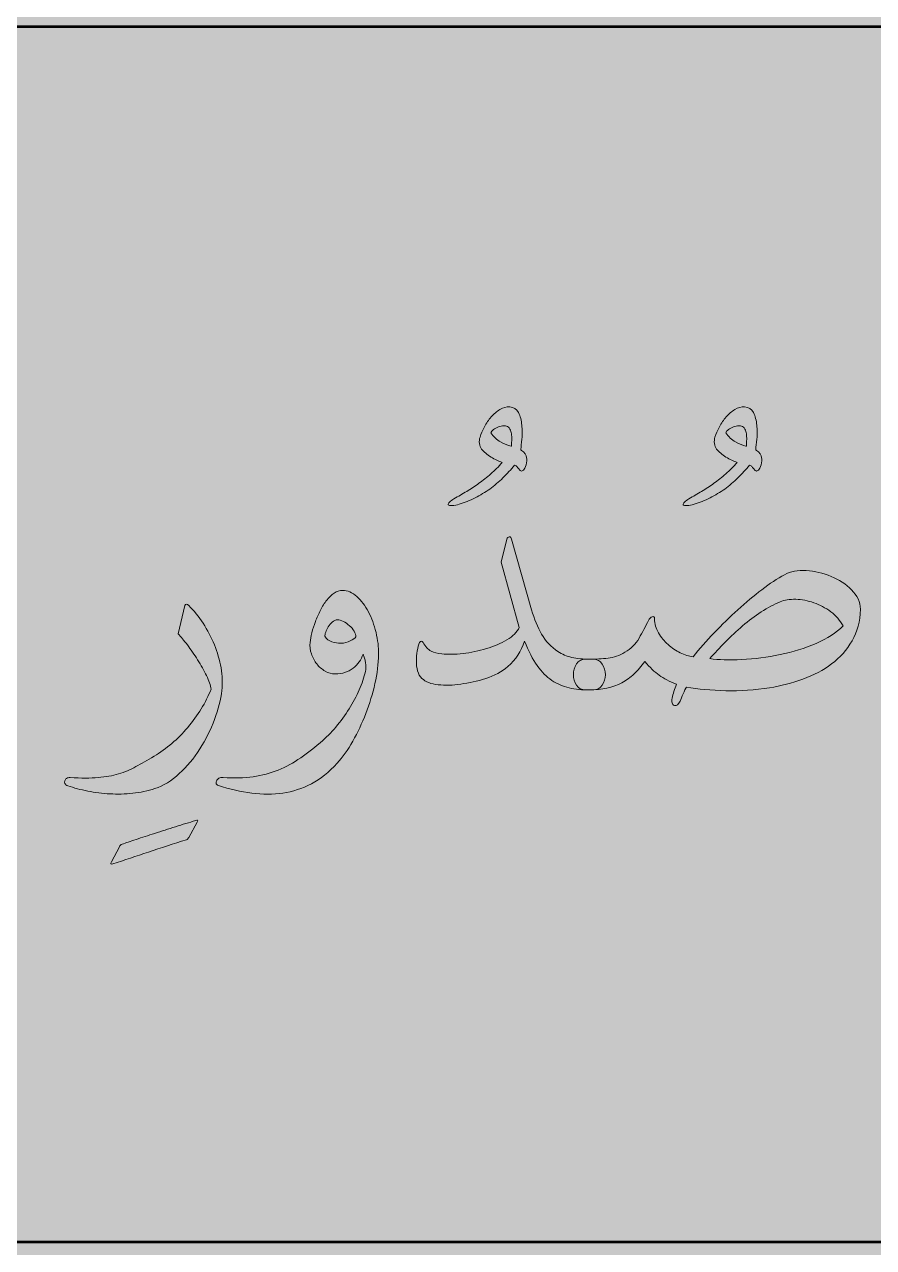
# Model space of a CAD drawing. Header units: inches. Extents: x -1481 to -429, y -1676 to -696.
# Drawn here: x -870.49 to -847.76, y -1240.95 to -1208.21 of the extents above; entities that cross this region are included whole.
import ezdxf

# ---------------------------------------------------------------- set-up
doc = ezdxf.new("R2010")
doc.units = ezdxf.units.IN
doc.header["$MEASUREMENT"] = 0
doc.layers.add('Layer 1', color=7, linetype='Continuous')

# ---------------------------------------------------------------- blocks, each defined once
blk = doc.blocks.new('block 75')
at = {"layer": 'Layer 1', "true_color": 0x009344}
h = blk.add_hatch(color=114, dxfattribs=at)
h.dxf.hatch_style = 2
h.paths.add_polyline_path([(-693.785, -1296.171), (-933.785, -1296.171), (-933.785, -1006.171), (-693.785, -1006.171)])
blk = doc.blocks.new('block 140')
at = {"layer": 'Layer 1', "true_color": 0x49c6ea}
h = blk.add_hatch(color=133, dxfattribs=at)
h.dxf.hatch_style = 2
h.paths.add_polyline_path([(-919.173, -1282.809), (-748.857, -1282.809), (-748.857, -1065.618), (-919.173, -1065.618)])
h = blk.add_hatch(color=133, dxfattribs=at)
h.dxf.hatch_style = 2
h.paths.add_polyline_path([(-907.435, -1277.731), (-761.338, -1277.731), (-761.338, -1076.165), (-907.435, -1076.165)])
at = {"layer": 'Layer 1', "true_color": 0xffed96}
h = blk.add_hatch(color=41, dxfattribs=at)
h.dxf.hatch_style = 2
h.paths.add_polyline_path([(-912.062, -1240.799), (-756.36, -1240.799), (-756.36, -1208.274), (-912.062, -1208.274)])
at = {"layer": 'Layer 1', "lineweight": 0}
blk.add_lwpolyline([(-912.062, -1240.799), (-756.36, -1240.799), (-756.36, -1208.274), (-912.062, -1208.274), (-912.062, -1240.799)], dxfattribs=at)
at = {"layer": 'Layer 1', "color": 44, "lineweight": 53, "true_color": 0xaf7e09}
blk.add_lwpolyline([(-912.062, -1240.799), (-756.36, -1240.799), (-756.36, -1208.274), (-912.062, -1208.274), (-912.062, -1240.799)], dxfattribs=at)
blk = doc.blocks.new('block 169')
at = {"layer": 'Layer 1', "true_color": 0x231f20}
h = blk.add_hatch(color=250, dxfattribs=at)
h.dxf.hatch_style = 2
edge = h.paths.add_edge_path()
edge.add_spline(control_points=[(-866.15, -1230.037), (-866.493, -1230.145), (-866.83, -1230.255), (-867.162, -1230.367), (-867.495, -1230.479), (-867.813, -1230.584), (-868.118, -1230.682), (-868.174, -1230.699), (-868.188, -1230.682), (-868.16, -1230.629), (-868.16, -1230.629), (-867.944, -1230.231), (-867.944, -1230.231), (-867.934, -1230.209), (-867.924, -1230.194), (-867.916, -1230.183), (-867.907, -1230.173), (-867.892, -1230.164), (-867.871, -1230.157), (-867.776, -1230.122), (-867.652, -1230.079), (-867.498, -1230.029), (-867.344, -1229.978), (-867.177, -1229.924), (-866.997, -1229.866), (-866.817, -1229.808), (-866.632, -1229.75), (-866.443, -1229.69), (-866.254, -1229.63), (-866.074, -1229.575), (-865.903, -1229.522), (-865.875, -1229.512), (-865.857, -1229.509), (-865.85, -1229.514), (-865.843, -1229.519), (-865.847, -1229.536), (-865.861, -1229.564), (-865.861, -1229.564), (-866.086, -1229.974), (-866.086, -1229.974), (-866.097, -1229.987), (-866.107, -1230), (-866.115, -1230.013), (-866.124, -1230.025), (-866.136, -1230.033), (-866.15, -1230.037)], knot_values=[0, 0, 0, 0, 1, 1, 1, 2, 2, 2, 3, 3, 3, 4, 4, 4, 5, 5, 5, 6, 6, 6, 7, 7, 7, 8, 8, 8, 9, 9, 9, 10, 10, 10, 11, 11, 11, 12, 12, 12, 13, 13, 13, 14, 14, 14, 15, 15, 15, 15], degree=3, periodic=1)
at = {"layer": 'Layer 1', "lineweight": 0}
blk.add_open_spline([(-866.15, -1230.037), (-866.493, -1230.145), (-866.83, -1230.255), (-867.162, -1230.367), (-867.495, -1230.479), (-867.813, -1230.584), (-868.118, -1230.682), (-868.174, -1230.699), (-868.188, -1230.682), (-868.16, -1230.629), (-868.16, -1230.629), (-867.944, -1230.231), (-867.944, -1230.231), (-867.934, -1230.209), (-867.924, -1230.194), (-867.916, -1230.183), (-867.907, -1230.173), (-867.892, -1230.164), (-867.871, -1230.157), (-867.776, -1230.122), (-867.652, -1230.079), (-867.498, -1230.029), (-867.344, -1229.978), (-867.177, -1229.924), (-866.997, -1229.866), (-866.817, -1229.808), (-866.632, -1229.75), (-866.443, -1229.69), (-866.254, -1229.63), (-866.074, -1229.575), (-865.903, -1229.522), (-865.875, -1229.512), (-865.857, -1229.509), (-865.85, -1229.514), (-865.843, -1229.519), (-865.847, -1229.536), (-865.861, -1229.564), (-865.861, -1229.564), (-866.086, -1229.974), (-866.086, -1229.974), (-866.097, -1229.987), (-866.107, -1230), (-866.115, -1230.013), (-866.124, -1230.025), (-866.136, -1230.033), (-866.15, -1230.037)], degree=3, knots=[0, 0, 0, 0, 1, 1, 1, 2, 2, 2, 3, 3, 3, 4, 4, 4, 5, 5, 5, 6, 6, 6, 7, 7, 7, 8, 8, 8, 9, 9, 9, 10, 10, 10, 11, 11, 11, 12, 12, 12, 13, 13, 13, 14, 14, 14, 15, 15, 15, 15], dxfattribs=at)
blk = doc.blocks.new('block 170')
at = {"layer": 'Layer 1', "true_color": 0x231f20}
h = blk.add_hatch(color=250, dxfattribs=at)
h.dxf.hatch_style = 2
edge = h.paths.add_edge_path()
edge.add_spline(control_points=[(-858.99, -1220.909), (-858.875, -1220.843), (-858.761, -1220.776), (-858.649, -1220.71), (-858.537, -1220.643), (-858.428, -1220.572), (-858.323, -1220.495), (-858.215, -1220.418), (-858.108, -1220.334), (-858.003, -1220.243), (-857.898, -1220.152), (-857.797, -1220.049), (-857.699, -1219.933), (-857.793, -1219.905), (-857.893, -1219.858), (-857.998, -1219.792), (-858.103, -1219.725), (-858.187, -1219.653), (-858.25, -1219.576), (-858.281, -1219.538), (-858.301, -1219.488), (-858.308, -1219.427), (-858.315, -1219.365), (-858.31, -1219.309), (-858.292, -1219.256), (-858.264, -1219.172), (-858.225, -1219.081), (-858.174, -1218.983), (-858.123, -1218.885), (-858.063, -1218.796), (-857.993, -1218.716), (-857.923, -1218.635), (-857.845, -1218.57), (-857.759, -1218.519), (-857.674, -1218.468), (-857.587, -1218.444), (-857.499, -1218.448), (-857.391, -1218.455), (-857.312, -1218.507), (-857.263, -1218.603), (-857.214, -1218.699), (-857.185, -1218.81), (-857.174, -1218.936), (-857.16, -1219.062), (-857.159, -1219.186), (-857.171, -1219.309), (-857.184, -1219.431), (-857.193, -1219.52), (-857.2, -1219.576), (-857.2, -1219.594), (-857.195, -1219.608), (-857.185, -1219.618), (-857.143, -1219.643), (-857.114, -1219.665), (-857.098, -1219.686), (-857.082, -1219.707), (-857.069, -1219.732), (-857.059, -1219.76), (-857.038, -1219.813), (-857.033, -1219.876), (-857.046, -1219.949), (-857.058, -1220.022), (-857.08, -1220.078), (-857.111, -1220.117), (-857.139, -1220.152), (-857.164, -1220.168), (-857.185, -1220.167), (-857.206, -1220.165), (-857.227, -1220.148), (-857.248, -1220.117), (-857.265, -1220.096), (-857.282, -1220.076), (-857.297, -1220.056), (-857.313, -1220.037), (-857.337, -1220.021), (-857.368, -1220.006), (-857.466, -1220.126), (-857.57, -1220.239), (-857.68, -1220.348), (-857.791, -1220.456), (-857.907, -1220.556), (-858.03, -1220.647), (-858.156, -1220.734), (-858.287, -1220.813), (-858.423, -1220.883), (-858.56, -1220.953), (-858.703, -1221.011), (-858.854, -1221.056), (-858.913, -1221.074), (-858.974, -1221.085), (-859.037, -1221.09), (-859.1, -1221.096), (-859.135, -1221.09), (-859.142, -1221.072), (-859.149, -1221.051), (-859.137, -1221.026), (-859.106, -1220.996), (-859.074, -1220.966), (-859.036, -1220.937), (-858.99, -1220.909)], knot_values=[0, 0, 0, 0, 1, 1, 1, 2, 2, 2, 3, 3, 3, 4, 4, 4, 5, 5, 5, 6, 6, 6, 7, 7, 7, 8, 8, 8, 9, 9, 9, 10, 10, 10, 11, 11, 11, 12, 12, 12, 13, 13, 13, 14, 14, 14, 15, 15, 15, 16, 16, 16, 17, 17, 17, 18, 18, 18, 19, 19, 19, 20, 20, 20, 21, 21, 21, 22, 22, 22, 23, 23, 23, 24, 24, 24, 25, 25, 25, 26, 26, 26, 27, 27, 27, 28, 28, 28, 29, 29, 29, 30, 30, 30, 31, 31, 31, 32, 32, 32, 33, 33, 33, 33], degree=3, periodic=1)
edge = h.paths.add_edge_path()
edge.add_spline(control_points=[(-858.003, -1219.146), (-857.93, -1219.248), (-857.842, -1219.327), (-857.741, -1219.385), (-857.639, -1219.443), (-857.547, -1219.482), (-857.463, -1219.503), (-857.463, -1219.503), (-857.452, -1219.503), (-857.452, -1219.503), (-857.452, -1219.475), (-857.451, -1219.437), (-857.447, -1219.39), (-857.444, -1219.343), (-857.443, -1219.295), (-857.444, -1219.245), (-857.446, -1219.197), (-857.453, -1219.149), (-857.465, -1219.104), (-857.478, -1219.058), (-857.499, -1219.02), (-857.531, -1218.988), (-857.559, -1218.964), (-857.598, -1218.953), (-857.649, -1218.954), (-857.7, -1218.956), (-857.75, -1218.966), (-857.799, -1218.983), (-857.848, -1219.001), (-857.892, -1219.024), (-857.932, -1219.054), (-857.973, -1219.084), (-857.996, -1219.115), (-858.003, -1219.146)], knot_values=[0, 0, 0, 0, 1, 1, 1, 2, 2, 2, 3, 3, 3, 4, 4, 4, 5, 5, 5, 6, 6, 6, 7, 7, 7, 8, 8, 8, 9, 9, 9, 10, 10, 10, 11, 11, 11, 11], degree=3, periodic=1)
at = {"layer": 'Layer 1', "lineweight": 0}
for points, knots in [([(-858.99, -1220.909), (-858.875, -1220.843), (-858.761, -1220.776), (-858.649, -1220.71), (-858.537, -1220.643), (-858.428, -1220.572), (-858.323, -1220.495), (-858.215, -1220.418), (-858.108, -1220.334), (-858.003, -1220.243), (-857.898, -1220.152), (-857.797, -1220.049), (-857.699, -1219.933), (-857.793, -1219.905), (-857.893, -1219.858), (-857.998, -1219.792), (-858.103, -1219.725), (-858.187, -1219.653), (-858.25, -1219.576), (-858.281, -1219.538), (-858.301, -1219.488), (-858.308, -1219.427), (-858.315, -1219.365), (-858.31, -1219.309), (-858.292, -1219.256), (-858.264, -1219.172), (-858.225, -1219.081), (-858.174, -1218.983), (-858.123, -1218.885), (-858.063, -1218.796), (-857.993, -1218.716), (-857.923, -1218.635), (-857.845, -1218.57), (-857.759, -1218.519), (-857.674, -1218.468), (-857.587, -1218.444), (-857.499, -1218.448), (-857.391, -1218.455), (-857.312, -1218.507), (-857.263, -1218.603), (-857.214, -1218.699), (-857.185, -1218.81), (-857.174, -1218.936), (-857.16, -1219.062), (-857.159, -1219.186), (-857.171, -1219.309), (-857.184, -1219.431), (-857.193, -1219.52), (-857.2, -1219.576), (-857.2, -1219.594), (-857.195, -1219.608), (-857.185, -1219.618), (-857.143, -1219.643), (-857.114, -1219.665), (-857.098, -1219.686), (-857.082, -1219.707), (-857.069, -1219.732), (-857.059, -1219.76), (-857.038, -1219.813), (-857.033, -1219.876), (-857.046, -1219.949), (-857.058, -1220.022), (-857.08, -1220.078), (-857.111, -1220.117), (-857.139, -1220.152), (-857.164, -1220.168), (-857.185, -1220.167), (-857.206, -1220.165), (-857.227, -1220.148), (-857.248, -1220.117), (-857.265, -1220.096), (-857.282, -1220.076), (-857.297, -1220.056), (-857.313, -1220.037), (-857.337, -1220.021), (-857.368, -1220.006), (-857.466, -1220.126), (-857.57, -1220.239), (-857.68, -1220.348), (-857.791, -1220.456), (-857.907, -1220.556), (-858.03, -1220.647), (-858.156, -1220.734), (-858.287, -1220.813), (-858.423, -1220.883), (-858.56, -1220.953), (-858.703, -1221.011), (-858.854, -1221.056), (-858.913, -1221.074), (-858.974, -1221.085), (-859.037, -1221.09), (-859.1, -1221.096), (-859.135, -1221.09), (-859.142, -1221.072), (-859.149, -1221.051), (-859.137, -1221.026), (-859.106, -1220.996), (-859.074, -1220.966), (-859.036, -1220.937), (-858.99, -1220.909)], [0, 0, 0, 0, 1, 1, 1, 2, 2, 2, 3, 3, 3, 4, 4, 4, 5, 5, 5, 6, 6, 6, 7, 7, 7, 8, 8, 8, 9, 9, 9, 10, 10, 10, 11, 11, 11, 12, 12, 12, 13, 13, 13, 14, 14, 14, 15, 15, 15, 16, 16, 16, 17, 17, 17, 18, 18, 18, 19, 19, 19, 20, 20, 20, 21, 21, 21, 22, 22, 22, 23, 23, 23, 24, 24, 24, 25, 25, 25, 26, 26, 26, 27, 27, 27, 28, 28, 28, 29, 29, 29, 30, 30, 30, 31, 31, 31, 32, 32, 32, 33, 33, 33, 33]), ([(-858.003, -1219.146), (-857.93, -1219.248), (-857.842, -1219.327), (-857.741, -1219.385), (-857.639, -1219.443), (-857.547, -1219.482), (-857.463, -1219.503), (-857.463, -1219.503), (-857.452, -1219.503), (-857.452, -1219.503), (-857.452, -1219.475), (-857.451, -1219.437), (-857.447, -1219.39), (-857.444, -1219.343), (-857.443, -1219.295), (-857.444, -1219.245), (-857.446, -1219.197), (-857.453, -1219.149), (-857.465, -1219.104), (-857.478, -1219.058), (-857.499, -1219.02), (-857.531, -1218.988), (-857.559, -1218.964), (-857.598, -1218.953), (-857.649, -1218.954), (-857.7, -1218.956), (-857.75, -1218.966), (-857.799, -1218.983), (-857.848, -1219.001), (-857.892, -1219.024), (-857.932, -1219.054), (-857.973, -1219.084), (-857.996, -1219.115), (-858.003, -1219.146)], [0, 0, 0, 0, 1, 1, 1, 2, 2, 2, 3, 3, 3, 4, 4, 4, 5, 5, 5, 6, 6, 6, 7, 7, 7, 8, 8, 8, 9, 9, 9, 10, 10, 10, 11, 11, 11, 11])]:
    blk.add_open_spline(points, degree=3, knots=knots, dxfattribs=at)
blk = doc.blocks.new('block 171')
at = {"layer": 'Layer 1', "true_color": 0x231f20}
h = blk.add_hatch(color=250, dxfattribs=at)
h.dxf.hatch_style = 2
edge = h.paths.add_edge_path()
edge.add_spline(control_points=[(-852.702, -1220.909), (-852.586, -1220.843), (-852.473, -1220.776), (-852.361, -1220.71), (-852.249, -1220.643), (-852.14, -1220.572), (-852.035, -1220.495), (-851.927, -1220.418), (-851.82, -1220.334), (-851.715, -1220.243), (-851.61, -1220.152), (-851.509, -1220.049), (-851.411, -1219.933), (-851.505, -1219.905), (-851.605, -1219.858), (-851.71, -1219.792), (-851.815, -1219.725), (-851.899, -1219.653), (-851.962, -1219.576), (-851.993, -1219.538), (-852.013, -1219.488), (-852.02, -1219.427), (-852.027, -1219.365), (-852.021, -1219.309), (-852.004, -1219.256), (-851.976, -1219.172), (-851.936, -1219.081), (-851.886, -1218.983), (-851.835, -1218.885), (-851.775, -1218.796), (-851.705, -1218.716), (-851.635, -1218.635), (-851.557, -1218.57), (-851.471, -1218.519), (-851.385, -1218.468), (-851.299, -1218.444), (-851.211, -1218.448), (-851.103, -1218.455), (-851.024, -1218.507), (-850.975, -1218.603), (-850.926, -1218.699), (-850.896, -1218.81), (-850.886, -1218.936), (-850.872, -1219.062), (-850.871, -1219.186), (-850.883, -1219.309), (-850.896, -1219.431), (-850.905, -1219.52), (-850.912, -1219.576), (-850.912, -1219.594), (-850.907, -1219.608), (-850.896, -1219.618), (-850.854, -1219.643), (-850.826, -1219.665), (-850.81, -1219.686), (-850.794, -1219.707), (-850.781, -1219.732), (-850.77, -1219.76), (-850.749, -1219.813), (-850.745, -1219.876), (-850.757, -1219.949), (-850.77, -1220.022), (-850.791, -1220.078), (-850.823, -1220.117), (-850.851, -1220.152), (-850.875, -1220.168), (-850.896, -1220.167), (-850.917, -1220.165), (-850.938, -1220.148), (-850.959, -1220.117), (-850.977, -1220.096), (-850.994, -1220.076), (-851.009, -1220.056), (-851.025, -1220.037), (-851.049, -1220.021), (-851.08, -1220.006), (-851.178, -1220.126), (-851.282, -1220.239), (-851.392, -1220.348), (-851.503, -1220.456), (-851.619, -1220.556), (-851.741, -1220.647), (-851.867, -1220.734), (-851.999, -1220.813), (-852.135, -1220.883), (-852.271, -1220.953), (-852.415, -1221.011), (-852.565, -1221.056), (-852.625, -1221.074), (-852.686, -1221.085), (-852.749, -1221.09), (-852.812, -1221.096), (-852.847, -1221.09), (-852.854, -1221.072), (-852.861, -1221.051), (-852.849, -1221.026), (-852.817, -1220.996), (-852.786, -1220.966), (-852.747, -1220.937), (-852.702, -1220.909)], knot_values=[0, 0, 0, 0, 1, 1, 1, 2, 2, 2, 3, 3, 3, 4, 4, 4, 5, 5, 5, 6, 6, 6, 7, 7, 7, 8, 8, 8, 9, 9, 9, 10, 10, 10, 11, 11, 11, 12, 12, 12, 13, 13, 13, 14, 14, 14, 15, 15, 15, 16, 16, 16, 17, 17, 17, 18, 18, 18, 19, 19, 19, 20, 20, 20, 21, 21, 21, 22, 22, 22, 23, 23, 23, 24, 24, 24, 25, 25, 25, 26, 26, 26, 27, 27, 27, 28, 28, 28, 29, 29, 29, 30, 30, 30, 31, 31, 31, 32, 32, 32, 33, 33, 33, 33], degree=3, periodic=1)
edge = h.paths.add_edge_path()
edge.add_spline(control_points=[(-851.715, -1219.146), (-851.642, -1219.248), (-851.554, -1219.327), (-851.453, -1219.385), (-851.351, -1219.443), (-851.258, -1219.482), (-851.175, -1219.503), (-851.175, -1219.503), (-851.164, -1219.503), (-851.164, -1219.503), (-851.164, -1219.475), (-851.162, -1219.437), (-851.159, -1219.39), (-851.155, -1219.343), (-851.154, -1219.295), (-851.156, -1219.245), (-851.158, -1219.197), (-851.165, -1219.149), (-851.177, -1219.104), (-851.19, -1219.058), (-851.211, -1219.02), (-851.243, -1218.988), (-851.271, -1218.964), (-851.31, -1218.953), (-851.361, -1218.954), (-851.412, -1218.956), (-851.462, -1218.966), (-851.51, -1218.983), (-851.56, -1219.001), (-851.604, -1219.024), (-851.644, -1219.054), (-851.685, -1219.084), (-851.708, -1219.115), (-851.715, -1219.146)], knot_values=[0, 0, 0, 0, 1, 1, 1, 2, 2, 2, 3, 3, 3, 4, 4, 4, 5, 5, 5, 6, 6, 6, 7, 7, 7, 8, 8, 8, 9, 9, 9, 10, 10, 10, 11, 11, 11, 11], degree=3, periodic=1)
at = {"layer": 'Layer 1', "lineweight": 0}
for points, knots in [([(-852.702, -1220.909), (-852.586, -1220.843), (-852.473, -1220.776), (-852.361, -1220.71), (-852.249, -1220.643), (-852.14, -1220.572), (-852.035, -1220.495), (-851.927, -1220.418), (-851.82, -1220.334), (-851.715, -1220.243), (-851.61, -1220.152), (-851.509, -1220.049), (-851.411, -1219.933), (-851.505, -1219.905), (-851.605, -1219.858), (-851.71, -1219.792), (-851.815, -1219.725), (-851.899, -1219.653), (-851.962, -1219.576), (-851.993, -1219.538), (-852.013, -1219.488), (-852.02, -1219.427), (-852.027, -1219.365), (-852.021, -1219.309), (-852.004, -1219.256), (-851.976, -1219.172), (-851.936, -1219.081), (-851.886, -1218.983), (-851.835, -1218.885), (-851.775, -1218.796), (-851.705, -1218.716), (-851.635, -1218.635), (-851.557, -1218.57), (-851.471, -1218.519), (-851.385, -1218.468), (-851.299, -1218.444), (-851.211, -1218.448), (-851.103, -1218.455), (-851.024, -1218.507), (-850.975, -1218.603), (-850.926, -1218.699), (-850.896, -1218.81), (-850.886, -1218.936), (-850.872, -1219.062), (-850.871, -1219.186), (-850.883, -1219.309), (-850.896, -1219.431), (-850.905, -1219.52), (-850.912, -1219.576), (-850.912, -1219.594), (-850.907, -1219.608), (-850.896, -1219.618), (-850.854, -1219.643), (-850.826, -1219.665), (-850.81, -1219.686), (-850.794, -1219.707), (-850.781, -1219.732), (-850.77, -1219.76), (-850.749, -1219.813), (-850.745, -1219.876), (-850.757, -1219.949), (-850.77, -1220.022), (-850.791, -1220.078), (-850.823, -1220.117), (-850.851, -1220.152), (-850.875, -1220.168), (-850.896, -1220.167), (-850.917, -1220.165), (-850.938, -1220.148), (-850.959, -1220.117), (-850.977, -1220.096), (-850.994, -1220.076), (-851.009, -1220.056), (-851.025, -1220.037), (-851.049, -1220.021), (-851.08, -1220.006), (-851.178, -1220.126), (-851.282, -1220.239), (-851.392, -1220.348), (-851.503, -1220.456), (-851.619, -1220.556), (-851.741, -1220.647), (-851.867, -1220.734), (-851.999, -1220.813), (-852.135, -1220.883), (-852.271, -1220.953), (-852.415, -1221.011), (-852.565, -1221.056), (-852.625, -1221.074), (-852.686, -1221.085), (-852.749, -1221.09), (-852.812, -1221.096), (-852.847, -1221.09), (-852.854, -1221.072), (-852.861, -1221.051), (-852.849, -1221.026), (-852.817, -1220.996), (-852.786, -1220.966), (-852.747, -1220.937), (-852.702, -1220.909)], [0, 0, 0, 0, 1, 1, 1, 2, 2, 2, 3, 3, 3, 4, 4, 4, 5, 5, 5, 6, 6, 6, 7, 7, 7, 8, 8, 8, 9, 9, 9, 10, 10, 10, 11, 11, 11, 12, 12, 12, 13, 13, 13, 14, 14, 14, 15, 15, 15, 16, 16, 16, 17, 17, 17, 18, 18, 18, 19, 19, 19, 20, 20, 20, 21, 21, 21, 22, 22, 22, 23, 23, 23, 24, 24, 24, 25, 25, 25, 26, 26, 26, 27, 27, 27, 28, 28, 28, 29, 29, 29, 30, 30, 30, 31, 31, 31, 32, 32, 32, 33, 33, 33, 33]), ([(-851.715, -1219.146), (-851.642, -1219.248), (-851.554, -1219.327), (-851.453, -1219.385), (-851.351, -1219.443), (-851.258, -1219.482), (-851.175, -1219.503), (-851.175, -1219.503), (-851.164, -1219.503), (-851.164, -1219.503), (-851.164, -1219.475), (-851.162, -1219.437), (-851.159, -1219.39), (-851.155, -1219.343), (-851.154, -1219.295), (-851.156, -1219.245), (-851.158, -1219.197), (-851.165, -1219.149), (-851.177, -1219.104), (-851.19, -1219.058), (-851.211, -1219.02), (-851.243, -1218.988), (-851.271, -1218.964), (-851.31, -1218.953), (-851.361, -1218.954), (-851.412, -1218.956), (-851.462, -1218.966), (-851.51, -1218.983), (-851.56, -1219.001), (-851.604, -1219.024), (-851.644, -1219.054), (-851.685, -1219.084), (-851.708, -1219.115), (-851.715, -1219.146)], [0, 0, 0, 0, 1, 1, 1, 2, 2, 2, 3, 3, 3, 4, 4, 4, 5, 5, 5, 6, 6, 6, 7, 7, 7, 8, 8, 8, 9, 9, 9, 10, 10, 10, 11, 11, 11, 11])]:
    blk.add_open_spline(points, degree=3, knots=knots, dxfattribs=at)
blk = doc.blocks.new('block 139')
at = {"layer": 'Layer 1', "true_color": 0x231f20}
h = blk.add_hatch(color=250, dxfattribs=at)
h.dxf.hatch_style = 2
edge = h.paths.add_edge_path()
edge.add_spline(control_points=[(-857.724, -1222.605), (-857.724, -1222.605), (-857.572, -1221.991), (-857.572, -1221.991), (-857.562, -1221.949), (-857.541, -1221.928), (-857.509, -1221.928), (-857.478, -1221.928), (-857.457, -1221.947), (-857.446, -1221.986), (-857.446, -1221.986), (-856.911, -1223.88), (-856.911, -1223.88), (-856.841, -1224.129), (-856.752, -1224.346), (-856.646, -1224.531), (-856.539, -1224.717), (-856.393, -1224.872), (-856.207, -1224.998), (-856.099, -1225.072), (-855.975, -1225.124), (-855.835, -1225.156), (-855.695, -1225.187), (-855.539, -1225.203), (-855.368, -1225.203), (-855.368, -1225.203), (-855.273, -1225.203), (-855.273, -1225.203), (-855.161, -1225.203), (-855.077, -1225.247), (-855.021, -1225.334), (-854.965, -1225.422), (-854.937, -1225.516), (-854.937, -1225.618), (-854.937, -1225.719), (-854.965, -1225.813), (-855.021, -1225.898), (-855.077, -1225.984), (-855.161, -1226.027), (-855.273, -1226.027), (-855.273, -1226.027), (-855.368, -1226.027), (-855.368, -1226.027), (-855.56, -1226.027), (-855.739, -1226.009), (-855.906, -1225.972), (-856.072, -1225.935), (-856.227, -1225.868), (-856.37, -1225.77), (-856.51, -1225.675), (-856.64, -1225.543), (-856.761, -1225.374), (-856.882, -1225.204), (-856.995, -1224.986), (-857.1, -1224.72), (-857.191, -1224.993), (-857.339, -1225.219), (-857.546, -1225.397), (-857.714, -1225.541), (-857.911, -1225.648), (-858.139, -1225.72), (-858.366, -1225.792), (-858.589, -1225.842), (-858.805, -1225.87), (-859.019, -1225.901), (-859.221, -1225.907), (-859.412, -1225.888), (-859.602, -1225.869), (-859.748, -1225.812), (-859.85, -1225.717), (-859.902, -1225.668), (-859.94, -1225.602), (-859.963, -1225.518), (-859.986, -1225.434), (-859.997, -1225.346), (-859.997, -1225.253), (-859.997, -1225.16), (-859.989, -1225.069), (-859.973, -1224.98), (-859.957, -1224.891), (-859.936, -1224.815), (-859.908, -1224.752), (-859.897, -1224.731), (-859.882, -1224.72), (-859.863, -1224.72), (-859.844, -1224.72), (-859.829, -1224.731), (-859.818, -1224.752), (-859.755, -1224.867), (-859.684, -1224.945), (-859.603, -1224.985), (-859.523, -1225.025), (-859.427, -1225.051), (-859.315, -1225.061), (-859.15, -1225.079), (-858.961, -1225.075), (-858.748, -1225.051), (-858.534, -1225.026), (-858.326, -1224.983), (-858.123, -1224.92), (-857.92, -1224.86), (-857.737, -1224.782), (-857.575, -1224.686), (-857.412, -1224.59), (-857.301, -1224.479), (-857.241, -1224.353), (-857.241, -1224.353), (-857.724, -1222.605), (-857.724, -1222.605)], knot_values=[0, 0, 0, 0, 1, 1, 1, 2, 2, 2, 3, 3, 3, 4, 4, 4, 5, 5, 5, 6, 6, 6, 7, 7, 7, 8, 8, 8, 9, 9, 9, 10, 10, 10, 11, 11, 11, 12, 12, 12, 13, 13, 13, 14, 14, 14, 15, 15, 15, 16, 16, 16, 17, 17, 17, 18, 18, 18, 19, 19, 19, 20, 20, 20, 21, 21, 21, 22, 22, 22, 23, 23, 23, 24, 24, 24, 25, 25, 25, 26, 26, 26, 27, 27, 27, 28, 28, 28, 29, 29, 29, 30, 30, 30, 31, 31, 31, 32, 32, 32, 33, 33, 33, 34, 34, 34, 35, 35, 35, 36, 36, 36, 36], degree=3, periodic=1)
h = blk.add_hatch(color=250, dxfattribs=at)
h.dxf.hatch_style = 2
edge = h.paths.add_edge_path()
edge.add_spline(control_points=[(-852.592, -1225.14), (-852.421, -1224.93), (-852.232, -1224.717), (-852.025, -1224.5), (-851.819, -1224.283), (-851.608, -1224.076), (-851.393, -1223.88), (-851.178, -1223.684), (-850.964, -1223.505), (-850.75, -1223.342), (-850.537, -1223.18), (-850.335, -1223.046), (-850.146, -1222.941), (-849.986, -1222.854), (-849.79, -1222.817), (-849.561, -1222.831), (-849.332, -1222.845), (-849.111, -1222.896), (-848.897, -1222.986), (-848.684, -1223.075), (-848.501, -1223.195), (-848.349, -1223.348), (-848.197, -1223.5), (-848.117, -1223.672), (-848.11, -1223.865), (-848.121, -1224.19), (-848.196, -1224.473), (-848.336, -1224.715), (-848.476, -1224.956), (-848.658, -1225.161), (-848.882, -1225.329), (-849.106, -1225.497), (-849.362, -1225.633), (-849.65, -1225.736), (-849.939, -1225.839), (-850.237, -1225.917), (-850.545, -1225.969), (-850.937, -1226.032), (-851.328, -1226.059), (-851.718, -1226.048), (-852.109, -1226.038), (-852.458, -1226.004), (-852.765, -1225.948), (-852.794, -1225.99), (-852.824, -1226.051), (-852.857, -1226.129), (-852.891, -1226.208), (-852.918, -1226.274), (-852.939, -1226.326), (-852.977, -1226.417), (-853.028, -1226.456), (-853.091, -1226.442), (-853.122, -1226.435), (-853.143, -1226.413), (-853.154, -1226.376), (-853.164, -1226.339), (-853.164, -1226.296), (-853.154, -1226.247), (-853.14, -1226.184), (-853.123, -1226.123), (-853.104, -1226.064), (-853.085, -1226.004), (-853.061, -1225.94), (-853.033, -1225.87), (-853.222, -1225.8), (-853.377, -1225.721), (-853.498, -1225.633), (-853.618, -1225.546), (-853.747, -1225.423), (-853.883, -1225.266), (-853.974, -1225.392), (-854.07, -1225.502), (-854.169, -1225.597), (-854.269, -1225.691), (-854.379, -1225.77), (-854.497, -1225.833), (-854.739, -1225.959), (-855.029, -1226.024), (-855.369, -1226.027), (-855.369, -1226.027), (-855.463, -1226.027), (-855.463, -1226.027), (-855.575, -1226.027), (-855.658, -1225.984), (-855.712, -1225.898), (-855.767, -1225.813), (-855.794, -1225.717), (-855.794, -1225.612), (-855.794, -1225.511), (-855.767, -1225.417), (-855.712, -1225.332), (-855.658, -1225.246), (-855.575, -1225.203), (-855.463, -1225.203), (-855.463, -1225.203), (-855.369, -1225.203), (-855.369, -1225.203), (-855.19, -1225.203), (-855.023, -1225.194), (-854.867, -1225.177), (-854.712, -1225.159), (-854.56, -1225.107), (-854.413, -1225.019), (-854.253, -1224.925), (-854.127, -1224.799), (-854.036, -1224.641), (-853.945, -1224.484), (-853.861, -1224.325), (-853.784, -1224.164), (-853.759, -1224.115), (-853.727, -1224.082), (-853.687, -1224.067), (-853.646, -1224.051), (-853.624, -1224.069), (-853.621, -1224.122), (-853.618, -1224.258), (-853.582, -1224.385), (-853.513, -1224.502), (-853.445, -1224.62), (-853.361, -1224.723), (-853.261, -1224.812), (-853.162, -1224.901), (-853.052, -1224.975), (-852.933, -1225.032), (-852.815, -1225.09), (-852.701, -1225.126), (-852.592, -1225.14)], knot_values=[0, 0, 0, 0, 1, 1, 1, 2, 2, 2, 3, 3, 3, 4, 4, 4, 5, 5, 5, 6, 6, 6, 7, 7, 7, 8, 8, 8, 9, 9, 9, 10, 10, 10, 11, 11, 11, 12, 12, 12, 13, 13, 13, 14, 14, 14, 15, 15, 15, 16, 16, 16, 17, 17, 17, 18, 18, 18, 19, 19, 19, 20, 20, 20, 21, 21, 21, 22, 22, 22, 23, 23, 23, 24, 24, 24, 25, 25, 25, 26, 26, 26, 27, 27, 27, 28, 28, 28, 29, 29, 29, 30, 30, 30, 31, 31, 31, 32, 32, 32, 33, 33, 33, 34, 34, 34, 35, 35, 35, 36, 36, 36, 37, 37, 37, 38, 38, 38, 39, 39, 39, 40, 40, 40, 41, 41, 41, 42, 42, 42, 42], degree=3, periodic=1)
edge = h.paths.add_edge_path()
edge.add_spline(control_points=[(-848.577, -1224.311), (-848.654, -1224.164), (-848.763, -1224.038), (-848.905, -1223.933), (-849.047, -1223.828), (-849.198, -1223.747), (-849.359, -1223.691), (-849.52, -1223.636), (-849.681, -1223.605), (-849.842, -1223.6), (-850.003, -1223.594), (-850.143, -1223.616), (-850.262, -1223.665), (-850.426, -1223.735), (-850.594, -1223.826), (-850.766, -1223.938), (-850.937, -1224.05), (-851.103, -1224.174), (-851.264, -1224.311), (-851.425, -1224.447), (-851.58, -1224.592), (-851.729, -1224.744), (-851.878, -1224.896), (-852.015, -1225.044), (-852.141, -1225.187), (-851.91, -1225.222), (-851.625, -1225.231), (-851.285, -1225.214), (-850.946, -1225.196), (-850.605, -1225.152), (-850.262, -1225.082), (-849.923, -1225.009), (-849.602, -1224.908), (-849.299, -1224.781), (-848.996, -1224.653), (-848.756, -1224.496), (-848.577, -1224.311)], knot_values=[0, 0, 0, 0, 1, 1, 1, 2, 2, 2, 3, 3, 3, 4, 4, 4, 5, 5, 5, 6, 6, 6, 7, 7, 7, 8, 8, 8, 9, 9, 9, 10, 10, 10, 11, 11, 11, 12, 12, 12, 12], degree=3, periodic=1)
h = blk.add_hatch(color=250, dxfattribs=at)
h.dxf.hatch_style = 2
edge = h.paths.add_edge_path()
edge.add_spline(control_points=[(-866.194, -1223.77), (-866.176, -1223.718), (-866.141, -1223.718), (-866.089, -1223.77), (-865.949, -1223.903), (-865.82, -1224.061), (-865.703, -1224.243), (-865.586, -1224.425), (-865.485, -1224.615), (-865.401, -1224.815), (-865.321, -1225.018), (-865.262, -1225.225), (-865.225, -1225.437), (-865.188, -1225.648), (-865.181, -1225.85), (-865.202, -1226.043), (-865.23, -1226.284), (-865.295, -1226.542), (-865.398, -1226.817), (-865.502, -1227.092), (-865.634, -1227.355), (-865.795, -1227.607), (-865.952, -1227.859), (-866.134, -1228.079), (-866.341, -1228.268), (-866.547, -1228.457), (-866.766, -1228.59), (-866.997, -1228.667), (-867.186, -1228.73), (-867.382, -1228.772), (-867.587, -1228.793), (-867.792, -1228.814), (-867.996, -1228.819), (-868.198, -1228.809), (-868.401, -1228.798), (-868.599, -1228.774), (-868.792, -1228.735), (-868.984, -1228.697), (-869.161, -1228.649), (-869.322, -1228.594), (-869.364, -1228.58), (-869.391, -1228.559), (-869.403, -1228.533), (-869.415, -1228.507), (-869.417, -1228.482), (-869.408, -1228.457), (-869.399, -1228.433), (-869.382, -1228.412), (-869.356, -1228.394), (-869.33, -1228.377), (-869.299, -1228.37), (-869.264, -1228.373), (-868.966, -1228.391), (-868.716, -1228.391), (-868.513, -1228.373), (-868.311, -1228.356), (-868.128, -1228.322), (-867.965, -1228.273), (-867.802, -1228.224), (-867.648, -1228.16), (-867.503, -1228.079), (-867.358, -1227.999), (-867.196, -1227.906), (-867.018, -1227.801), (-866.85, -1227.703), (-866.69, -1227.589), (-866.54, -1227.46), (-866.39, -1227.33), (-866.248, -1227.187), (-866.115, -1227.03), (-865.842, -1226.708), (-865.634, -1226.366), (-865.49, -1226.006), (-865.504, -1225.901), (-865.545, -1225.78), (-865.614, -1225.644), (-865.682, -1225.507), (-865.761, -1225.366), (-865.852, -1225.219), (-865.94, -1225.079), (-866.031, -1224.947), (-866.125, -1224.823), (-866.22, -1224.698), (-866.3, -1224.599), (-866.367, -1224.526), (-866.367, -1224.526), (-866.194, -1223.77), (-866.194, -1223.77)], knot_values=[0, 0, 0, 0, 1, 1, 1, 2, 2, 2, 3, 3, 3, 4, 4, 4, 5, 5, 5, 6, 6, 6, 7, 7, 7, 8, 8, 8, 9, 9, 9, 10, 10, 10, 11, 11, 11, 12, 12, 12, 13, 13, 13, 14, 14, 14, 15, 15, 15, 16, 16, 16, 17, 17, 17, 18, 18, 18, 19, 19, 19, 20, 20, 20, 21, 21, 21, 22, 22, 22, 23, 23, 23, 24, 24, 24, 25, 25, 25, 26, 26, 26, 27, 27, 27, 28, 28, 28, 29, 29, 29, 29], degree=3, periodic=1)
edge = h.paths.add_edge_path()
edge.add_spline(control_points=[(-861.423, -1225.072), (-861.472, -1225.219), (-861.561, -1225.343), (-861.691, -1225.444), (-861.82, -1225.546), (-861.979, -1225.597), (-862.168, -1225.597), (-862.263, -1225.597), (-862.353, -1225.572), (-862.438, -1225.523), (-862.524, -1225.474), (-862.599, -1225.41), (-862.661, -1225.332), (-862.724, -1225.253), (-862.773, -1225.163), (-862.806, -1225.061), (-862.839, -1224.96), (-862.85, -1224.857), (-862.84, -1224.752), (-862.833, -1224.678), (-862.817, -1224.592), (-862.793, -1224.494), (-862.768, -1224.397), (-862.737, -1224.297), (-862.698, -1224.195), (-862.66, -1224.094), (-862.615, -1223.992), (-862.564, -1223.891), (-862.514, -1223.789), (-862.457, -1223.7), (-862.394, -1223.623), (-862.331, -1223.546), (-862.264, -1223.483), (-862.194, -1223.434), (-862.124, -1223.385), (-862.051, -1223.361), (-861.974, -1223.361), (-861.837, -1223.361), (-861.71, -1223.415), (-861.591, -1223.524), (-861.472, -1223.632), (-861.369, -1223.769), (-861.281, -1223.936), (-861.194, -1224.102), (-861.125, -1224.285), (-861.076, -1224.487), (-861.027, -1224.688), (-861.005, -1224.883), (-861.008, -1225.072), (-861.012, -1225.324), (-861.044, -1225.585), (-861.105, -1225.856), (-861.167, -1226.128), (-861.248, -1226.394), (-861.349, -1226.657), (-861.451, -1226.919), (-861.567, -1227.167), (-861.698, -1227.4), (-861.83, -1227.632), (-861.969, -1227.829), (-862.116, -1227.99), (-862.333, -1228.228), (-862.563, -1228.411), (-862.806, -1228.538), (-863.049, -1228.666), (-863.304, -1228.749), (-863.569, -1228.788), (-863.835, -1228.826), (-864.113, -1228.826), (-864.401, -1228.788), (-864.69, -1228.749), (-864.988, -1228.683), (-865.296, -1228.588), (-865.324, -1228.578), (-865.343, -1228.56), (-865.351, -1228.536), (-865.36, -1228.511), (-865.358, -1228.486), (-865.346, -1228.46), (-865.334, -1228.433), (-865.313, -1228.411), (-865.283, -1228.391), (-865.253, -1228.372), (-865.214, -1228.364), (-865.165, -1228.368), (-864.871, -1228.392), (-864.604, -1228.387), (-864.365, -1228.352), (-864.125, -1228.317), (-863.901, -1228.257), (-863.693, -1228.171), (-863.485, -1228.085), (-863.284, -1227.976), (-863.092, -1227.843), (-862.899, -1227.71), (-862.702, -1227.554), (-862.499, -1227.376), (-862.362, -1227.257), (-862.23, -1227.119), (-862.103, -1226.961), (-861.975, -1226.804), (-861.86, -1226.641), (-861.759, -1226.473), (-861.654, -1226.302), (-861.566, -1226.13), (-861.496, -1225.959), (-861.426, -1225.787), (-861.377, -1225.628), (-861.349, -1225.481), (-861.346, -1225.45), (-861.346, -1225.414), (-861.349, -1225.374), (-861.353, -1225.333), (-861.358, -1225.294), (-861.365, -1225.256), (-861.372, -1225.217), (-861.381, -1225.181), (-861.391, -1225.148), (-861.402, -1225.115), (-861.412, -1225.089), (-861.423, -1225.072)], knot_values=[0, 0, 0, 0, 1, 1, 1, 2, 2, 2, 3, 3, 3, 4, 4, 4, 5, 5, 5, 6, 6, 6, 7, 7, 7, 8, 8, 8, 9, 9, 9, 10, 10, 10, 11, 11, 11, 12, 12, 12, 13, 13, 13, 14, 14, 14, 15, 15, 15, 16, 16, 16, 17, 17, 17, 18, 18, 18, 19, 19, 19, 20, 20, 20, 21, 21, 21, 22, 22, 22, 23, 23, 23, 24, 24, 24, 25, 25, 25, 26, 26, 26, 27, 27, 27, 28, 28, 28, 29, 29, 29, 30, 30, 30, 31, 31, 31, 32, 32, 32, 33, 33, 33, 34, 34, 34, 35, 35, 35, 36, 36, 36, 37, 37, 37, 38, 38, 38, 39, 39, 39, 40, 40, 40, 40], degree=3, periodic=1)
edge = h.paths.add_edge_path()
edge.add_spline(control_points=[(-862.105, -1224.148), (-862.158, -1224.152), (-862.205, -1224.172), (-862.247, -1224.208), (-862.289, -1224.245), (-862.325, -1224.287), (-862.354, -1224.334), (-862.384, -1224.382), (-862.407, -1224.43), (-862.423, -1224.479), (-862.438, -1224.528), (-862.446, -1224.565), (-862.446, -1224.589), (-862.401, -1224.662), (-862.338, -1224.712), (-862.257, -1224.739), (-862.177, -1224.765), (-862.096, -1224.778), (-862.016, -1224.778), (-861.925, -1224.771), (-861.842, -1224.749), (-861.767, -1224.712), (-861.691, -1224.676), (-861.64, -1224.64), (-861.612, -1224.605), (-861.612, -1224.559), (-861.628, -1224.509), (-861.662, -1224.455), (-861.695, -1224.401), (-861.737, -1224.351), (-861.788, -1224.306), (-861.838, -1224.26), (-861.893, -1224.222), (-861.95, -1224.193), (-862.008, -1224.163), (-862.06, -1224.148), (-862.105, -1224.148)], knot_values=[0, 0, 0, 0, 1, 1, 1, 2, 2, 2, 3, 3, 3, 4, 4, 4, 5, 5, 5, 6, 6, 6, 7, 7, 7, 8, 8, 8, 9, 9, 9, 10, 10, 10, 11, 11, 11, 12, 12, 12, 12], degree=3, periodic=1)
at = {"layer": 'Layer 1', "lineweight": 0}
for points, knots in [([(-857.724, -1222.605), (-857.724, -1222.605), (-857.572, -1221.991), (-857.572, -1221.991), (-857.562, -1221.949), (-857.541, -1221.928), (-857.509, -1221.928), (-857.478, -1221.928), (-857.457, -1221.947), (-857.446, -1221.986), (-857.446, -1221.986), (-856.911, -1223.88), (-856.911, -1223.88), (-856.841, -1224.129), (-856.752, -1224.346), (-856.646, -1224.531), (-856.539, -1224.717), (-856.393, -1224.872), (-856.207, -1224.998), (-856.099, -1225.072), (-855.975, -1225.124), (-855.835, -1225.156), (-855.695, -1225.187), (-855.539, -1225.203), (-855.368, -1225.203), (-855.368, -1225.203), (-855.273, -1225.203), (-855.273, -1225.203), (-855.161, -1225.203), (-855.077, -1225.247), (-855.021, -1225.334), (-854.965, -1225.422), (-854.937, -1225.516), (-854.937, -1225.618), (-854.937, -1225.719), (-854.965, -1225.813), (-855.021, -1225.898), (-855.077, -1225.984), (-855.161, -1226.027), (-855.273, -1226.027), (-855.273, -1226.027), (-855.368, -1226.027), (-855.368, -1226.027), (-855.56, -1226.027), (-855.739, -1226.009), (-855.906, -1225.972), (-856.072, -1225.935), (-856.227, -1225.868), (-856.37, -1225.77), (-856.51, -1225.675), (-856.64, -1225.543), (-856.761, -1225.374), (-856.882, -1225.204), (-856.995, -1224.986), (-857.1, -1224.72), (-857.191, -1224.993), (-857.339, -1225.219), (-857.546, -1225.397), (-857.714, -1225.541), (-857.911, -1225.648), (-858.139, -1225.72), (-858.366, -1225.792), (-858.589, -1225.842), (-858.805, -1225.87), (-859.019, -1225.901), (-859.221, -1225.907), (-859.412, -1225.888), (-859.602, -1225.869), (-859.748, -1225.812), (-859.85, -1225.717), (-859.902, -1225.668), (-859.94, -1225.602), (-859.963, -1225.518), (-859.986, -1225.434), (-859.997, -1225.346), (-859.997, -1225.253), (-859.997, -1225.16), (-859.989, -1225.069), (-859.973, -1224.98), (-859.957, -1224.891), (-859.936, -1224.815), (-859.908, -1224.752), (-859.897, -1224.731), (-859.882, -1224.72), (-859.863, -1224.72), (-859.844, -1224.72), (-859.829, -1224.731), (-859.818, -1224.752), (-859.755, -1224.867), (-859.684, -1224.945), (-859.603, -1224.985), (-859.523, -1225.025), (-859.427, -1225.051), (-859.315, -1225.061), (-859.15, -1225.079), (-858.961, -1225.075), (-858.748, -1225.051), (-858.534, -1225.026), (-858.326, -1224.983), (-858.123, -1224.92), (-857.92, -1224.86), (-857.737, -1224.782), (-857.575, -1224.686), (-857.412, -1224.59), (-857.301, -1224.479), (-857.241, -1224.353), (-857.241, -1224.353), (-857.724, -1222.605), (-857.724, -1222.605)], [0, 0, 0, 0, 1, 1, 1, 2, 2, 2, 3, 3, 3, 4, 4, 4, 5, 5, 5, 6, 6, 6, 7, 7, 7, 8, 8, 8, 9, 9, 9, 10, 10, 10, 11, 11, 11, 12, 12, 12, 13, 13, 13, 14, 14, 14, 15, 15, 15, 16, 16, 16, 17, 17, 17, 18, 18, 18, 19, 19, 19, 20, 20, 20, 21, 21, 21, 22, 22, 22, 23, 23, 23, 24, 24, 24, 25, 25, 25, 26, 26, 26, 27, 27, 27, 28, 28, 28, 29, 29, 29, 30, 30, 30, 31, 31, 31, 32, 32, 32, 33, 33, 33, 34, 34, 34, 35, 35, 35, 36, 36, 36, 36]), ([(-852.592, -1225.14), (-852.421, -1224.93), (-852.232, -1224.717), (-852.025, -1224.5), (-851.819, -1224.283), (-851.608, -1224.076), (-851.393, -1223.88), (-851.178, -1223.684), (-850.964, -1223.505), (-850.75, -1223.342), (-850.537, -1223.18), (-850.335, -1223.046), (-850.146, -1222.941), (-849.986, -1222.854), (-849.79, -1222.817), (-849.561, -1222.831), (-849.332, -1222.845), (-849.111, -1222.896), (-848.897, -1222.986), (-848.684, -1223.075), (-848.501, -1223.195), (-848.349, -1223.348), (-848.197, -1223.5), (-848.117, -1223.672), (-848.11, -1223.865), (-848.121, -1224.19), (-848.196, -1224.473), (-848.336, -1224.715), (-848.476, -1224.956), (-848.658, -1225.161), (-848.882, -1225.329), (-849.106, -1225.497), (-849.362, -1225.633), (-849.65, -1225.736), (-849.939, -1225.839), (-850.237, -1225.917), (-850.545, -1225.969), (-850.937, -1226.032), (-851.328, -1226.059), (-851.718, -1226.048), (-852.109, -1226.038), (-852.458, -1226.004), (-852.765, -1225.948), (-852.794, -1225.99), (-852.824, -1226.051), (-852.857, -1226.129), (-852.891, -1226.208), (-852.918, -1226.274), (-852.939, -1226.326), (-852.977, -1226.417), (-853.028, -1226.456), (-853.091, -1226.442), (-853.122, -1226.435), (-853.143, -1226.413), (-853.154, -1226.376), (-853.164, -1226.339), (-853.164, -1226.296), (-853.154, -1226.247), (-853.14, -1226.184), (-853.123, -1226.123), (-853.104, -1226.064), (-853.085, -1226.004), (-853.061, -1225.94), (-853.033, -1225.87), (-853.222, -1225.8), (-853.377, -1225.721), (-853.498, -1225.633), (-853.618, -1225.546), (-853.747, -1225.423), (-853.883, -1225.266), (-853.974, -1225.392), (-854.07, -1225.502), (-854.169, -1225.597), (-854.269, -1225.691), (-854.379, -1225.77), (-854.497, -1225.833), (-854.739, -1225.959), (-855.029, -1226.024), (-855.369, -1226.027), (-855.369, -1226.027), (-855.463, -1226.027), (-855.463, -1226.027), (-855.575, -1226.027), (-855.658, -1225.984), (-855.712, -1225.898), (-855.767, -1225.813), (-855.794, -1225.717), (-855.794, -1225.612), (-855.794, -1225.511), (-855.767, -1225.417), (-855.712, -1225.332), (-855.658, -1225.246), (-855.575, -1225.203), (-855.463, -1225.203), (-855.463, -1225.203), (-855.369, -1225.203), (-855.369, -1225.203), (-855.19, -1225.203), (-855.023, -1225.194), (-854.867, -1225.177), (-854.712, -1225.159), (-854.56, -1225.107), (-854.413, -1225.019), (-854.253, -1224.925), (-854.127, -1224.799), (-854.036, -1224.641), (-853.945, -1224.484), (-853.861, -1224.325), (-853.784, -1224.164), (-853.759, -1224.115), (-853.727, -1224.082), (-853.687, -1224.067), (-853.646, -1224.051), (-853.624, -1224.069), (-853.621, -1224.122), (-853.618, -1224.258), (-853.582, -1224.385), (-853.513, -1224.502), (-853.445, -1224.62), (-853.361, -1224.723), (-853.261, -1224.812), (-853.162, -1224.901), (-853.052, -1224.975), (-852.933, -1225.032), (-852.815, -1225.09), (-852.701, -1225.126), (-852.592, -1225.14)], [0, 0, 0, 0, 1, 1, 1, 2, 2, 2, 3, 3, 3, 4, 4, 4, 5, 5, 5, 6, 6, 6, 7, 7, 7, 8, 8, 8, 9, 9, 9, 10, 10, 10, 11, 11, 11, 12, 12, 12, 13, 13, 13, 14, 14, 14, 15, 15, 15, 16, 16, 16, 17, 17, 17, 18, 18, 18, 19, 19, 19, 20, 20, 20, 21, 21, 21, 22, 22, 22, 23, 23, 23, 24, 24, 24, 25, 25, 25, 26, 26, 26, 27, 27, 27, 28, 28, 28, 29, 29, 29, 30, 30, 30, 31, 31, 31, 32, 32, 32, 33, 33, 33, 34, 34, 34, 35, 35, 35, 36, 36, 36, 37, 37, 37, 38, 38, 38, 39, 39, 39, 40, 40, 40, 41, 41, 41, 42, 42, 42, 42]), ([(-861.423, -1225.072), (-861.472, -1225.219), (-861.561, -1225.343), (-861.691, -1225.444), (-861.82, -1225.546), (-861.979, -1225.597), (-862.168, -1225.597), (-862.263, -1225.597), (-862.353, -1225.572), (-862.438, -1225.523), (-862.524, -1225.474), (-862.599, -1225.41), (-862.661, -1225.332), (-862.724, -1225.253), (-862.773, -1225.163), (-862.806, -1225.061), (-862.839, -1224.96), (-862.85, -1224.857), (-862.84, -1224.752), (-862.833, -1224.678), (-862.817, -1224.592), (-862.793, -1224.494), (-862.768, -1224.397), (-862.737, -1224.297), (-862.698, -1224.195), (-862.66, -1224.094), (-862.615, -1223.992), (-862.564, -1223.891), (-862.514, -1223.789), (-862.457, -1223.7), (-862.394, -1223.623), (-862.331, -1223.546), (-862.264, -1223.483), (-862.194, -1223.434), (-862.124, -1223.385), (-862.051, -1223.361), (-861.974, -1223.361), (-861.837, -1223.361), (-861.71, -1223.415), (-861.591, -1223.524), (-861.472, -1223.632), (-861.369, -1223.769), (-861.281, -1223.936), (-861.194, -1224.102), (-861.125, -1224.285), (-861.076, -1224.487), (-861.027, -1224.688), (-861.005, -1224.883), (-861.008, -1225.072), (-861.012, -1225.324), (-861.044, -1225.585), (-861.105, -1225.856), (-861.167, -1226.128), (-861.248, -1226.394), (-861.349, -1226.657), (-861.451, -1226.919), (-861.567, -1227.167), (-861.698, -1227.4), (-861.83, -1227.632), (-861.969, -1227.829), (-862.116, -1227.99), (-862.333, -1228.228), (-862.563, -1228.411), (-862.806, -1228.538), (-863.049, -1228.666), (-863.304, -1228.749), (-863.569, -1228.788), (-863.835, -1228.826), (-864.113, -1228.826), (-864.401, -1228.788), (-864.69, -1228.749), (-864.988, -1228.683), (-865.296, -1228.588), (-865.324, -1228.578), (-865.343, -1228.56), (-865.351, -1228.536), (-865.36, -1228.511), (-865.358, -1228.486), (-865.346, -1228.46), (-865.334, -1228.433), (-865.313, -1228.411), (-865.283, -1228.391), (-865.253, -1228.372), (-865.214, -1228.364), (-865.165, -1228.368), (-864.871, -1228.392), (-864.604, -1228.387), (-864.365, -1228.352), (-864.125, -1228.317), (-863.901, -1228.257), (-863.693, -1228.171), (-863.485, -1228.085), (-863.284, -1227.976), (-863.092, -1227.843), (-862.899, -1227.71), (-862.702, -1227.554), (-862.499, -1227.376), (-862.362, -1227.257), (-862.23, -1227.119), (-862.103, -1226.961), (-861.975, -1226.804), (-861.86, -1226.641), (-861.759, -1226.473), (-861.654, -1226.302), (-861.566, -1226.13), (-861.496, -1225.959), (-861.426, -1225.787), (-861.377, -1225.628), (-861.349, -1225.481), (-861.346, -1225.45), (-861.346, -1225.414), (-861.349, -1225.374), (-861.353, -1225.333), (-861.358, -1225.294), (-861.365, -1225.256), (-861.372, -1225.217), (-861.381, -1225.181), (-861.391, -1225.148), (-861.402, -1225.115), (-861.412, -1225.089), (-861.423, -1225.072)], [0, 0, 0, 0, 1, 1, 1, 2, 2, 2, 3, 3, 3, 4, 4, 4, 5, 5, 5, 6, 6, 6, 7, 7, 7, 8, 8, 8, 9, 9, 9, 10, 10, 10, 11, 11, 11, 12, 12, 12, 13, 13, 13, 14, 14, 14, 15, 15, 15, 16, 16, 16, 17, 17, 17, 18, 18, 18, 19, 19, 19, 20, 20, 20, 21, 21, 21, 22, 22, 22, 23, 23, 23, 24, 24, 24, 25, 25, 25, 26, 26, 26, 27, 27, 27, 28, 28, 28, 29, 29, 29, 30, 30, 30, 31, 31, 31, 32, 32, 32, 33, 33, 33, 34, 34, 34, 35, 35, 35, 36, 36, 36, 37, 37, 37, 38, 38, 38, 39, 39, 39, 40, 40, 40, 40]), ([(-848.577, -1224.311), (-848.654, -1224.164), (-848.763, -1224.038), (-848.905, -1223.933), (-849.047, -1223.828), (-849.198, -1223.747), (-849.359, -1223.691), (-849.52, -1223.636), (-849.681, -1223.605), (-849.842, -1223.6), (-850.003, -1223.594), (-850.143, -1223.616), (-850.262, -1223.665), (-850.426, -1223.735), (-850.594, -1223.826), (-850.766, -1223.938), (-850.937, -1224.05), (-851.103, -1224.174), (-851.264, -1224.311), (-851.425, -1224.447), (-851.58, -1224.592), (-851.729, -1224.744), (-851.878, -1224.896), (-852.015, -1225.044), (-852.141, -1225.187), (-851.91, -1225.222), (-851.625, -1225.231), (-851.285, -1225.214), (-850.946, -1225.196), (-850.605, -1225.152), (-850.262, -1225.082), (-849.923, -1225.009), (-849.602, -1224.908), (-849.299, -1224.781), (-848.996, -1224.653), (-848.756, -1224.496), (-848.577, -1224.311)], [0, 0, 0, 0, 1, 1, 1, 2, 2, 2, 3, 3, 3, 4, 4, 4, 5, 5, 5, 6, 6, 6, 7, 7, 7, 8, 8, 8, 9, 9, 9, 10, 10, 10, 11, 11, 11, 12, 12, 12, 12]), ([(-866.194, -1223.77), (-866.176, -1223.718), (-866.141, -1223.718), (-866.089, -1223.77), (-865.949, -1223.903), (-865.82, -1224.061), (-865.703, -1224.243), (-865.586, -1224.425), (-865.485, -1224.615), (-865.401, -1224.815), (-865.321, -1225.018), (-865.262, -1225.225), (-865.225, -1225.437), (-865.188, -1225.648), (-865.181, -1225.85), (-865.202, -1226.043), (-865.23, -1226.284), (-865.295, -1226.542), (-865.398, -1226.817), (-865.502, -1227.092), (-865.634, -1227.355), (-865.795, -1227.607), (-865.952, -1227.859), (-866.134, -1228.079), (-866.341, -1228.268), (-866.547, -1228.457), (-866.766, -1228.59), (-866.997, -1228.667), (-867.186, -1228.73), (-867.382, -1228.772), (-867.587, -1228.793), (-867.792, -1228.814), (-867.996, -1228.819), (-868.198, -1228.809), (-868.401, -1228.798), (-868.599, -1228.774), (-868.792, -1228.735), (-868.984, -1228.697), (-869.161, -1228.649), (-869.322, -1228.594), (-869.364, -1228.58), (-869.391, -1228.559), (-869.403, -1228.533), (-869.415, -1228.507), (-869.417, -1228.482), (-869.408, -1228.457), (-869.399, -1228.433), (-869.382, -1228.412), (-869.356, -1228.394), (-869.33, -1228.377), (-869.299, -1228.37), (-869.264, -1228.373), (-868.966, -1228.391), (-868.716, -1228.391), (-868.513, -1228.373), (-868.311, -1228.356), (-868.128, -1228.322), (-867.965, -1228.273), (-867.802, -1228.224), (-867.648, -1228.16), (-867.503, -1228.079), (-867.358, -1227.999), (-867.196, -1227.906), (-867.018, -1227.801), (-866.85, -1227.703), (-866.69, -1227.589), (-866.54, -1227.46), (-866.39, -1227.33), (-866.248, -1227.187), (-866.115, -1227.03), (-865.842, -1226.708), (-865.634, -1226.366), (-865.49, -1226.006), (-865.504, -1225.901), (-865.545, -1225.78), (-865.614, -1225.644), (-865.682, -1225.507), (-865.761, -1225.366), (-865.852, -1225.219), (-865.94, -1225.079), (-866.031, -1224.947), (-866.125, -1224.823), (-866.22, -1224.698), (-866.3, -1224.599), (-866.367, -1224.526), (-866.367, -1224.526), (-866.194, -1223.77), (-866.194, -1223.77)], [0, 0, 0, 0, 1, 1, 1, 2, 2, 2, 3, 3, 3, 4, 4, 4, 5, 5, 5, 6, 6, 6, 7, 7, 7, 8, 8, 8, 9, 9, 9, 10, 10, 10, 11, 11, 11, 12, 12, 12, 13, 13, 13, 14, 14, 14, 15, 15, 15, 16, 16, 16, 17, 17, 17, 18, 18, 18, 19, 19, 19, 20, 20, 20, 21, 21, 21, 22, 22, 22, 23, 23, 23, 24, 24, 24, 25, 25, 25, 26, 26, 26, 27, 27, 27, 28, 28, 28, 29, 29, 29, 29]), ([(-862.105, -1224.148), (-862.158, -1224.152), (-862.205, -1224.172), (-862.247, -1224.208), (-862.289, -1224.245), (-862.325, -1224.287), (-862.354, -1224.334), (-862.384, -1224.382), (-862.407, -1224.43), (-862.423, -1224.479), (-862.438, -1224.528), (-862.446, -1224.565), (-862.446, -1224.589), (-862.401, -1224.662), (-862.338, -1224.712), (-862.257, -1224.739), (-862.177, -1224.765), (-862.096, -1224.778), (-862.016, -1224.778), (-861.925, -1224.771), (-861.842, -1224.749), (-861.767, -1224.712), (-861.691, -1224.676), (-861.64, -1224.64), (-861.612, -1224.605), (-861.612, -1224.559), (-861.628, -1224.509), (-861.662, -1224.455), (-861.695, -1224.401), (-861.737, -1224.351), (-861.788, -1224.306), (-861.838, -1224.26), (-861.893, -1224.222), (-861.95, -1224.193), (-862.008, -1224.163), (-862.06, -1224.148), (-862.105, -1224.148)], [0, 0, 0, 0, 1, 1, 1, 2, 2, 2, 3, 3, 3, 4, 4, 4, 5, 5, 5, 6, 6, 6, 7, 7, 7, 8, 8, 8, 9, 9, 9, 10, 10, 10, 11, 11, 11, 12, 12, 12, 12])]:
    blk.add_open_spline(points, degree=3, knots=knots, dxfattribs=at)
at = {"layer": 'Layer 1'}
for name in ['block 140', 'block 170', 'block 171', 'block 169']:
    blk.add_blockref(name, (0, 0), dxfattribs=at)

msp = doc.modelspace()

# ---------------------------------------------------------------- hatches: boundary and pattern name
at = {"layer": 'Layer 1', "true_color": 0x006738}
h = msp.add_hatch(color=116, dxfattribs=at)
h.dxf.hatch_style = 2
h.paths.add_polyline_path([(-749.015, -1281.171), (-919.015, -1281.171), (-919.015, -1062.796), (-749.015, -1062.796)])

# ---------------------------------------------------------------- block references
at = {"layer": 'Layer 1'}
for name in ['block 75', 'block 139']:
    msp.add_blockref(name, (0, 0), dxfattribs=at)

doc.saveas('drawing.dxf')
